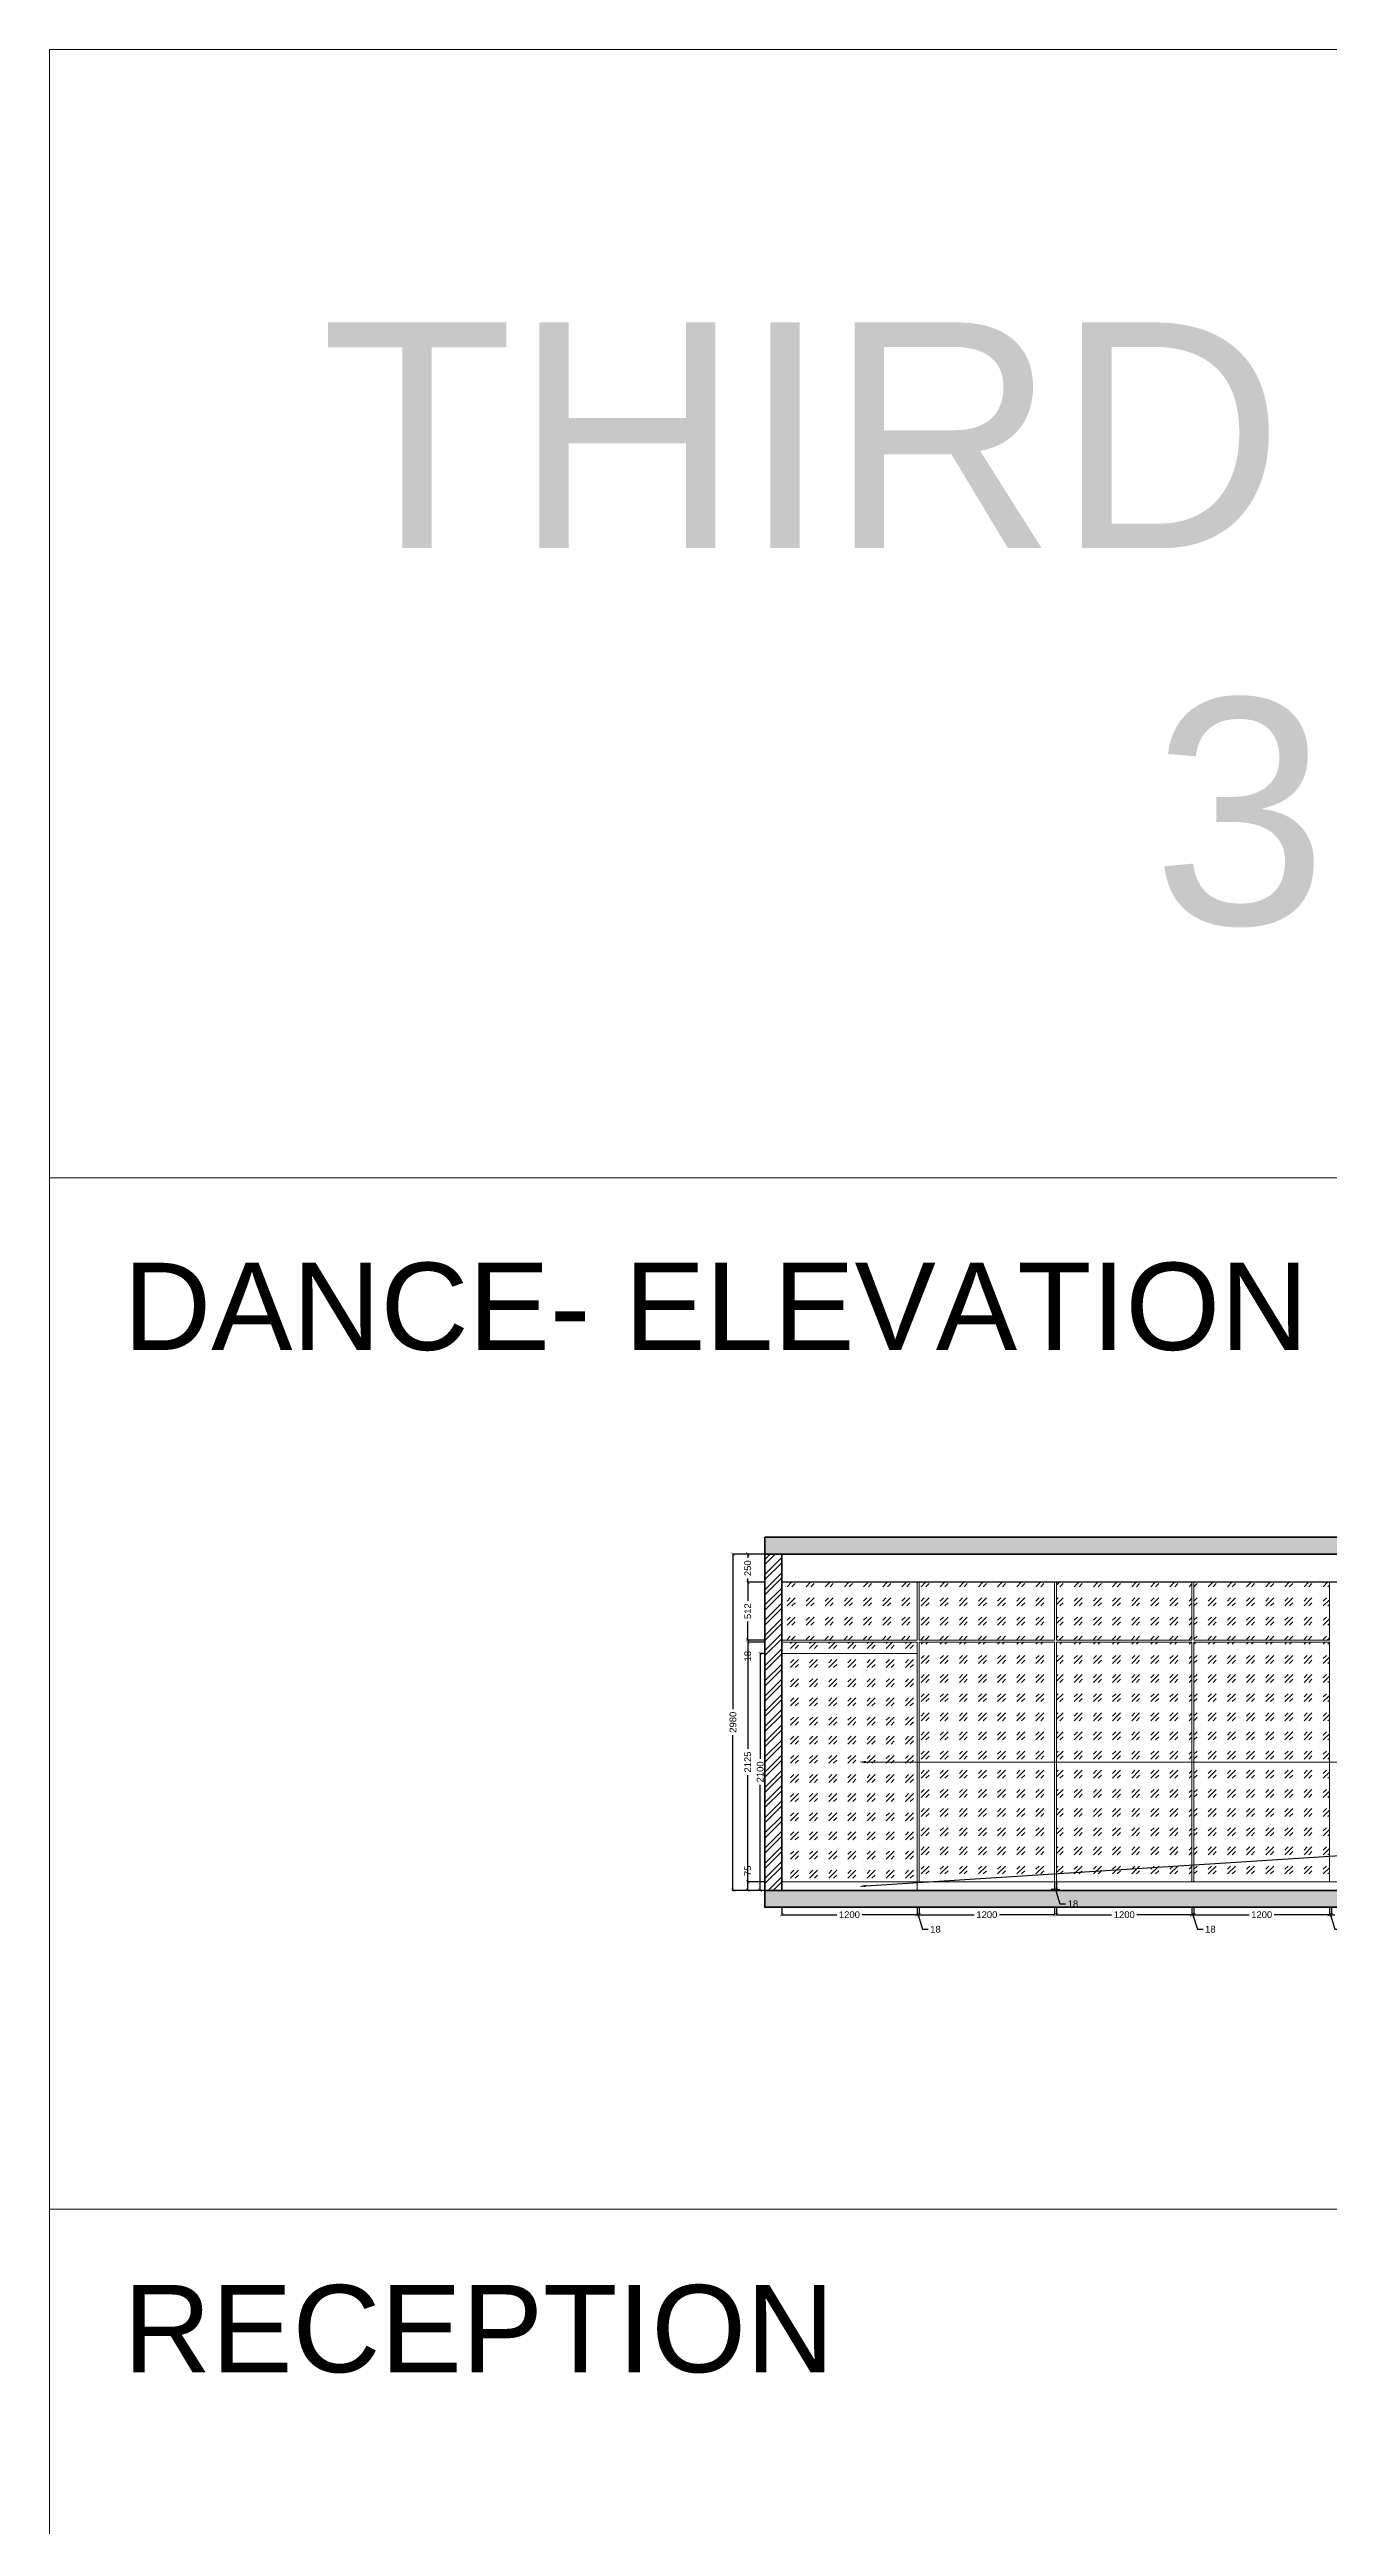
# Model space of a CAD drawing. Header units: millimetres. Extents: x 1464389 to 1998638, y -29162 to 256806.
# Drawn here: x 1520964 to 1532309, y 211026 to 232978 of the extents above; entities that cross this region are included whole.
import ezdxf
from ezdxf import colors
from ezdxf.entities.mleader import LeaderData, LeaderLine
from ezdxf.math import Vec2, Vec3

# ---------------------------------------------------------------- set-up
doc = ezdxf.new("R2010")
doc.units = ezdxf.units.MM
doc.header["$LTSCALE"] = 15
doc.header["$PDMODE"] = 35
doc.layers.get('0').update_dxf_attribs({"lineweight": 5})
for name, color, linetype, lineweight in [('dimension', 1, 'Continuous', 25), ('Hatch', 252, 'Continuous', 15), ('LS_DR_Wall', 5, 'Continuous', 35)]:
    doc.layers.add(name, color=color, linetype=linetype, lineweight=lineweight)
doc.layers.add('S-col-3', color=3, linetype='Continuous')
doc.layers.add('Text', color=250, linetype='Continuous')
doc.styles.add('ARIAL', font='arial.ttf')
doc.dimstyles.new('SC-25', dxfattribs={"dimtxt": 60, "dimasz": 30, "dimexe": 0, "dimexo": 0, "dimgap": 25, "dimtad": 0, "dimdec": 0, "dimzin": 0, "dimdsep": 46, "dimtxsty": 'ARIAL', "dimblk": 'ARCHTICK', "dimcen": 0.09, "dimdle": 3, "dimclrd": 251, "dimclre": 251, "dimclrt": 1, "dimadec": 0, "dimazin": 0, "dimtfac": 1, "dimtdec": 0, "dimtofl": 0, "dimtmove": 0, "dimatfit": 2, "dimfxl": 100, "dimtolj": 1, "dimtzin": 0, "dimarcsym": 0})
pattern_1 = [(45, (610951.44, 543115.44), (169.705627, 0), [100, -140]), (45, (610993.87, 543115.44), (169.705627, 0), [40, -200]), (45, (610951.44, 543157.87), (169.705627, 0), [40, -200])]

# ---------------------------------------------------------------- blocks, each defined once
blk = doc.blocks.new('_ArchTick')
at = {"color": 0, "linetype": 'ByBlock', "const_width": 0.15}
blk.add_lwpolyline([(-0.5, -0.5), (0.5, 0.5)], dxfattribs=at)
blk = doc.blocks.new('*D1546')
at = {"layer": 'Defpoints', "color": 0, "ltscale": 0.25, "transparency": 16777216}
for p in [(1527304, 219644), (1527022, 216664), (1527304, 216664)]:
    blk.add_point(p, dxfattribs=at)
at = {"layer": 'dimension', "color": 251, "lineweight": -2, "ltscale": 0.25, "transparency": 16777216}
for p, q in [((1527022, 219647), (1527022, 218269)), ((1527304, 219644), (1527022, 219644)), ((1527022, 216661), (1527022, 218039)), ((1527304, 216664), (1527022, 216664))]:
    blk.add_line(p, q, dxfattribs=at)
at = {"layer": 'dimension', "color": 251, "lineweight": -2, "ltscale": 0.25, "transparency": 16777216, "xscale": 30, "yscale": 30, "zscale": 30}
for p, rotation in [((1527022, 219644), 90), ((1527022, 216664), 270)]:
    blk.add_blockref('_ArchTick', p, dxfattribs=dict(at, rotation=rotation))
at = {"layer": 'dimension', "color": 1, "ltscale": 0.25, "transparency": 16777216, "insert": (1527022, 218154), "char_height": 60, "attachment_point": 5, "rotation": 90, "style": 'ARIAL'}
blk.add_mtext('\\A1;2980', dxfattribs=at)
blk = doc.blocks.new('*D1779')
at = {"layer": 'Defpoints', "color": 0, "ltscale": 0.25, "transparency": 16777216}
for p in [(1527153, 216739), (1527304, 216739), (1527304, 216664)]:
    blk.add_point(p, dxfattribs=at)
at = {"layer": 'dimension', "color": 251, "lineweight": -2, "ltscale": 0.25, "transparency": 16777216}
for p, q in [((1527153, 216739), (1527153, 216769)), ((1527304, 216739), (1527153, 216739)), ((1527153, 216661), (1527153, 216739)), ((1527304, 216664), (1527153, 216664))]:
    blk.add_line(p, q, dxfattribs=at)
at = {"layer": 'dimension', "color": 251, "lineweight": -2, "ltscale": 0.25, "transparency": 16777216, "xscale": 30, "yscale": 30, "zscale": 30}
for p, rotation in [((1527153, 216739), 90), ((1527153, 216664), 270)]:
    blk.add_blockref('_ArchTick', p, dxfattribs=dict(at, rotation=rotation))
at = {"layer": 'dimension', "color": 1, "ltscale": 0.25, "transparency": 16777216, "insert": (1527153, 216837), "char_height": 60, "attachment_point": 5, "rotation": 90, "style": 'ARIAL'}
blk.add_mtext('\\A1;75', dxfattribs=at)
blk = doc.blocks.new('*D1781')
at = {"layer": 'Defpoints', "color": 0, "ltscale": 0.25, "transparency": 16777216}
for p in [(1527454, 216514), (1528654, 216514), (1528654, 216448)]:
    blk.add_point(p, dxfattribs=at)
at = {"layer": 'dimension', "color": 251, "lineweight": -2, "ltscale": 0.25, "transparency": 16777216}
for p, q in [((1527451, 216448), (1527942, 216448)), ((1527454, 216514), (1527454, 216448)), ((1528657, 216448), (1528166, 216448)), ((1528654, 216514), (1528654, 216448))]:
    blk.add_line(p, q, dxfattribs=at)
at = {"layer": 'dimension', "color": 251, "lineweight": -2, "ltscale": 0.25, "transparency": 16777216, "xscale": 30, "yscale": 30, "zscale": 30, "rotation": 180}
blk.add_blockref('_ArchTick', (1527454, 216448), dxfattribs=at)
at = {"layer": 'dimension', "color": 251, "lineweight": -2, "ltscale": 0.25, "transparency": 16777216, "xscale": 30, "yscale": 30, "zscale": 30}
blk.add_blockref('_ArchTick', (1528654, 216448), dxfattribs=at)
at = {"layer": 'dimension', "color": 1, "ltscale": 0.25, "transparency": 16777216, "insert": (1528054, 216448), "char_height": 60, "attachment_point": 5, "style": 'ARIAL'}
blk.add_mtext('\\A1;1200', dxfattribs=at)
blk = doc.blocks.new('*D1782')
at = {"layer": 'Defpoints', "color": 0, "ltscale": 0.25, "transparency": 16777216}
for p in [(1528654, 216514), (1528672, 216514), (1528672, 216448)]:
    blk.add_point(p, dxfattribs=at)
at = {"layer": 'dimension', "color": 251, "lineweight": -2, "ltscale": 0.25, "transparency": 16777216}
for p, q in [((1528654, 216448), (1528624, 216448)), ((1528654, 216514), (1528654, 216448)), ((1528654, 216448), (1528672, 216448)), ((1528663, 216448), (1528702, 216319)), ((1528672, 216514), (1528672, 216448)), ((1528672, 216448), (1528702, 216448)), ((1528702, 216319), (1528752, 216319))]:
    blk.add_line(p, q, dxfattribs=at)
at = {"layer": 'dimension', "color": 251, "lineweight": -2, "ltscale": 0.25, "transparency": 16777216, "xscale": 30, "yscale": 30, "zscale": 30}
blk.add_blockref('_ArchTick', (1528654, 216448), dxfattribs=at)
at = {"layer": 'dimension', "color": 251, "lineweight": -2, "ltscale": 0.25, "transparency": 16777216, "xscale": 30, "yscale": 30, "zscale": 30, "rotation": 180}
blk.add_blockref('_ArchTick', (1528672, 216448), dxfattribs=at)
at = {"layer": 'dimension', "color": 1, "ltscale": 0.25, "transparency": 16777216, "insert": (1528817, 216319), "char_height": 60, "attachment_point": 5, "style": 'ARIAL'}
blk.add_mtext('\\A1;18', dxfattribs=at)
blk = doc.blocks.new('*D1783')
at = {"layer": 'Defpoints', "color": 0, "ltscale": 0.25, "transparency": 16777216}
for p in [(1528672, 216514), (1529872, 216514), (1529872, 216448)]:
    blk.add_point(p, dxfattribs=at)
at = {"layer": 'dimension', "color": 251, "lineweight": -2, "ltscale": 0.25, "transparency": 16777216}
for p, q in [((1528669, 216448), (1529160, 216448)), ((1528672, 216514), (1528672, 216448)), ((1529875, 216448), (1529384, 216448)), ((1529872, 216514), (1529872, 216448))]:
    blk.add_line(p, q, dxfattribs=at)
at = {"layer": 'dimension', "color": 251, "lineweight": -2, "ltscale": 0.25, "transparency": 16777216, "xscale": 30, "yscale": 30, "zscale": 30, "rotation": 180}
blk.add_blockref('_ArchTick', (1528672, 216448), dxfattribs=at)
at = {"layer": 'dimension', "color": 251, "lineweight": -2, "ltscale": 0.25, "transparency": 16777216, "xscale": 30, "yscale": 30, "zscale": 30}
blk.add_blockref('_ArchTick', (1529872, 216448), dxfattribs=at)
at = {"layer": 'dimension', "color": 1, "ltscale": 0.25, "transparency": 16777216, "insert": (1529272, 216448), "char_height": 60, "attachment_point": 5, "style": 'ARIAL'}
blk.add_mtext('\\A1;1200', dxfattribs=at)
blk = doc.blocks.new('*D2424')
at = {"layer": 'Defpoints', "color": 0, "ltscale": 0.25, "transparency": 16777216}
for p in [(1529872, 216739), (1529890, 216739), (1529890, 216673)]:
    blk.add_point(p, dxfattribs=at)
at = {"layer": 'dimension', "color": 251, "lineweight": -2, "ltscale": 0.25, "transparency": 16777216}
for p, q in [((1529872, 216673), (1529842, 216673)), ((1529872, 216739), (1529872, 216673)), ((1529872, 216673), (1529890, 216673)), ((1529881, 216673), (1529920, 216544)), ((1529890, 216739), (1529890, 216673)), ((1529890, 216673), (1529920, 216673)), ((1529920, 216544), (1529970, 216544))]:
    blk.add_line(p, q, dxfattribs=at)
at = {"layer": 'dimension', "color": 251, "lineweight": -2, "ltscale": 0.25, "transparency": 16777216, "xscale": 30, "yscale": 30, "zscale": 30}
blk.add_blockref('_ArchTick', (1529872, 216673), dxfattribs=at)
at = {"layer": 'dimension', "color": 251, "lineweight": -2, "ltscale": 0.25, "transparency": 16777216, "xscale": 30, "yscale": 30, "zscale": 30, "rotation": 180}
blk.add_blockref('_ArchTick', (1529890, 216673), dxfattribs=at)
at = {"layer": 'dimension', "color": 1, "ltscale": 0.25, "transparency": 16777216, "insert": (1530035, 216544), "char_height": 60, "attachment_point": 5, "style": 'ARIAL'}
blk.add_mtext('\\A1;18', dxfattribs=at)
blk = doc.blocks.new('*D1784')
at = {"layer": 'Defpoints', "color": 0, "ltscale": 0.25, "transparency": 16777216}
for p in [(1529890, 216514), (1531090, 216514), (1531090, 216448)]:
    blk.add_point(p, dxfattribs=at)
at = {"layer": 'dimension', "color": 251, "lineweight": -2, "ltscale": 0.25, "transparency": 16777216}
for p, q in [((1529887, 216448), (1530378, 216448)), ((1529890, 216514), (1529890, 216448)), ((1531093, 216448), (1530602, 216448)), ((1531090, 216514), (1531090, 216448))]:
    blk.add_line(p, q, dxfattribs=at)
at = {"layer": 'dimension', "color": 251, "lineweight": -2, "ltscale": 0.25, "transparency": 16777216, "xscale": 30, "yscale": 30, "zscale": 30, "rotation": 180}
blk.add_blockref('_ArchTick', (1529890, 216448), dxfattribs=at)
at = {"layer": 'dimension', "color": 251, "lineweight": -2, "ltscale": 0.25, "transparency": 16777216, "xscale": 30, "yscale": 30, "zscale": 30}
blk.add_blockref('_ArchTick', (1531090, 216448), dxfattribs=at)
at = {"layer": 'dimension', "color": 1, "ltscale": 0.25, "transparency": 16777216, "insert": (1530490, 216448), "char_height": 60, "attachment_point": 5, "style": 'ARIAL'}
blk.add_mtext('\\A1;1200', dxfattribs=at)
blk = doc.blocks.new('*D1785')
at = {"layer": 'Defpoints', "color": 0, "ltscale": 0.25, "transparency": 16777216}
for p in [(1531090, 216514), (1531108, 216514), (1531108, 216448)]:
    blk.add_point(p, dxfattribs=at)
at = {"layer": 'dimension', "color": 251, "lineweight": -2, "ltscale": 0.25, "transparency": 16777216}
for p, q in [((1531090, 216448), (1531060, 216448)), ((1531090, 216514), (1531090, 216448)), ((1531090, 216448), (1531108, 216448)), ((1531099, 216448), (1531138, 216319)), ((1531108, 216514), (1531108, 216448)), ((1531108, 216448), (1531138, 216448)), ((1531138, 216319), (1531188, 216319))]:
    blk.add_line(p, q, dxfattribs=at)
at = {"layer": 'dimension', "color": 251, "lineweight": -2, "ltscale": 0.25, "transparency": 16777216, "xscale": 30, "yscale": 30, "zscale": 30}
blk.add_blockref('_ArchTick', (1531090, 216448), dxfattribs=at)
at = {"layer": 'dimension', "color": 251, "lineweight": -2, "ltscale": 0.25, "transparency": 16777216, "xscale": 30, "yscale": 30, "zscale": 30, "rotation": 180}
blk.add_blockref('_ArchTick', (1531108, 216448), dxfattribs=at)
at = {"layer": 'dimension', "color": 1, "ltscale": 0.25, "transparency": 16777216, "insert": (1531253, 216319), "char_height": 60, "attachment_point": 5, "style": 'ARIAL'}
blk.add_mtext('\\A1;18', dxfattribs=at)
blk = doc.blocks.new('*D1786')
at = {"layer": 'Defpoints', "color": 0, "ltscale": 0.25, "transparency": 16777216}
for p in [(1531108, 216514), (1532308, 216514), (1532308, 216448)]:
    blk.add_point(p, dxfattribs=at)
at = {"layer": 'dimension', "color": 251, "lineweight": -2, "ltscale": 0.25, "transparency": 16777216}
for p, q in [((1531105, 216448), (1531596, 216448)), ((1531108, 216514), (1531108, 216448)), ((1532311, 216448), (1531820, 216448)), ((1532308, 216514), (1532308, 216448))]:
    blk.add_line(p, q, dxfattribs=at)
at = {"layer": 'dimension', "color": 251, "lineweight": -2, "ltscale": 0.25, "transparency": 16777216, "xscale": 30, "yscale": 30, "zscale": 30, "rotation": 180}
blk.add_blockref('_ArchTick', (1531108, 216448), dxfattribs=at)
at = {"layer": 'dimension', "color": 251, "lineweight": -2, "ltscale": 0.25, "transparency": 16777216, "xscale": 30, "yscale": 30, "zscale": 30}
blk.add_blockref('_ArchTick', (1532308, 216448), dxfattribs=at)
at = {"layer": 'dimension', "color": 1, "ltscale": 0.25, "transparency": 16777216, "insert": (1531708, 216448), "char_height": 60, "attachment_point": 5, "style": 'ARIAL'}
blk.add_mtext('\\A1;1200', dxfattribs=at)
blk = doc.blocks.new('*D1787')
at = {"layer": 'Defpoints', "color": 0, "ltscale": 0.25, "transparency": 16777216}
for p in [(1532308, 216514), (1532326, 216514), (1532326, 216448)]:
    blk.add_point(p, dxfattribs=at)
at = {"layer": 'dimension', "color": 251, "lineweight": -2, "ltscale": 0.25, "transparency": 16777216}
for p, q in [((1532308, 216448), (1532278, 216448)), ((1532308, 216514), (1532308, 216448)), ((1532308, 216448), (1532326, 216448)), ((1532317, 216448), (1532356, 216319)), ((1532326, 216514), (1532326, 216448)), ((1532326, 216448), (1532356, 216448)), ((1532356, 216319), (1532406, 216319))]:
    blk.add_line(p, q, dxfattribs=at)
at = {"layer": 'dimension', "color": 251, "lineweight": -2, "ltscale": 0.25, "transparency": 16777216, "xscale": 30, "yscale": 30, "zscale": 30}
blk.add_blockref('_ArchTick', (1532308, 216448), dxfattribs=at)
at = {"layer": 'dimension', "color": 251, "lineweight": -2, "ltscale": 0.25, "transparency": 16777216, "xscale": 30, "yscale": 30, "zscale": 30, "rotation": 180}
blk.add_blockref('_ArchTick', (1532326, 216448), dxfattribs=at)
at = {"layer": 'dimension', "color": 1, "ltscale": 0.25, "transparency": 16777216, "insert": (1532471, 216319), "char_height": 60, "attachment_point": 5, "style": 'ARIAL'}
blk.add_mtext('\\A1;18', dxfattribs=at)
blk = doc.blocks.new('*D1795')
at = {"layer": 'Defpoints', "color": 0, "ltscale": 0.25, "transparency": 16777216}
for p in [(1527304, 218764), (1527263, 216664), (1527304, 216664)]:
    blk.add_point(p, dxfattribs=at)
at = {"layer": 'dimension', "color": 251, "lineweight": -2, "ltscale": 0.25, "transparency": 16777216}
for p, q in [((1527263, 218767), (1527263, 217829)), ((1527304, 218764), (1527263, 218764)), ((1527263, 216661), (1527263, 217599)), ((1527304, 216664), (1527263, 216664))]:
    blk.add_line(p, q, dxfattribs=at)
at = {"layer": 'dimension', "color": 251, "lineweight": -2, "ltscale": 0.25, "transparency": 16777216, "xscale": 30, "yscale": 30, "zscale": 30}
for p, rotation in [((1527263, 218764), 90), ((1527263, 216664), 270)]:
    blk.add_blockref('_ArchTick', p, dxfattribs=dict(at, rotation=rotation))
at = {"layer": 'dimension', "color": 1, "ltscale": 0.25, "transparency": 16777216, "insert": (1527263, 217714), "char_height": 60, "attachment_point": 5, "rotation": 90, "style": 'ARIAL'}
blk.add_mtext('\\A1;2100', dxfattribs=at)
blk = doc.blocks.new('*D1796')
at = {"layer": 'Defpoints', "color": 0, "ltscale": 0.25, "transparency": 16777216}
for p in [(1527304, 218864), (1527153, 216739), (1527304, 216739)]:
    blk.add_point(p, dxfattribs=at)
at = {"layer": 'dimension', "color": 251, "lineweight": -2, "ltscale": 0.25, "transparency": 16777216}
for p, q in [((1527153, 218867), (1527153, 217917)), ((1527304, 218864), (1527153, 218864)), ((1527153, 216736), (1527153, 217686)), ((1527304, 216739), (1527153, 216739))]:
    blk.add_line(p, q, dxfattribs=at)
at = {"layer": 'dimension', "color": 251, "lineweight": -2, "ltscale": 0.25, "transparency": 16777216, "xscale": 30, "yscale": 30, "zscale": 30}
for p, rotation in [((1527153, 218864), 90), ((1527153, 216739), 270)]:
    blk.add_blockref('_ArchTick', p, dxfattribs=dict(at, rotation=rotation))
at = {"layer": 'dimension', "color": 1, "ltscale": 0.25, "transparency": 16777216, "insert": (1527153, 217801), "char_height": 60, "attachment_point": 5, "rotation": 90, "style": 'ARIAL'}
blk.add_mtext('\\A1;2125', dxfattribs=at)
blk = doc.blocks.new('*D1797')
at = {"layer": 'Defpoints', "color": 0, "ltscale": 0.25, "transparency": 16777216}
for p in [(1527153, 218882), (1527304, 218882), (1527304, 218864)]:
    blk.add_point(p, dxfattribs=at)
at = {"layer": 'dimension', "color": 251, "lineweight": -2, "ltscale": 0.25, "transparency": 16777216}
for p, q in [((1527153, 218882), (1527153, 218912)), ((1527304, 218882), (1527153, 218882)), ((1527304, 218864), (1527153, 218864)), ((1527153, 218864), (1527153, 218804))]:
    blk.add_line(p, q, dxfattribs=at)
at = {"layer": 'dimension', "color": 251, "lineweight": -2, "ltscale": 0.25, "transparency": 16777216, "xscale": 30, "yscale": 30, "zscale": 30}
for p, rotation in [((1527153, 218882), 270), ((1527153, 218864), 90)]:
    blk.add_blockref('_ArchTick', p, dxfattribs=dict(at, rotation=rotation))
at = {"layer": 'dimension', "color": 1, "ltscale": 0.25, "transparency": 16777216, "insert": (1527153, 218739), "char_height": 60, "attachment_point": 5, "rotation": 90, "style": 'ARIAL'}
blk.add_mtext('\\A1;18', dxfattribs=at)
blk = doc.blocks.new('*D1798')
at = {"layer": 'Defpoints', "color": 0, "ltscale": 0.25, "transparency": 16777216}
for p in [(1527153, 219394), (1527304, 219394), (1527304, 218882)]:
    blk.add_point(p, dxfattribs=at)
at = {"layer": 'dimension', "color": 251, "lineweight": -2, "ltscale": 0.25, "transparency": 16777216}
for p, q in [((1527153, 219397), (1527153, 219229)), ((1527304, 219394), (1527153, 219394)), ((1527153, 218879), (1527153, 219047)), ((1527304, 218882), (1527153, 218882))]:
    blk.add_line(p, q, dxfattribs=at)
at = {"layer": 'dimension', "color": 251, "lineweight": -2, "ltscale": 0.25, "transparency": 16777216, "xscale": 30, "yscale": 30, "zscale": 30}
for p, rotation in [((1527153, 219394), 90), ((1527153, 218882), 270)]:
    blk.add_blockref('_ArchTick', p, dxfattribs=dict(at, rotation=rotation))
at = {"layer": 'dimension', "color": 1, "ltscale": 0.25, "transparency": 16777216, "insert": (1527153, 219138), "char_height": 60, "attachment_point": 5, "rotation": 90, "style": 'ARIAL'}
blk.add_mtext('\\A1;512', dxfattribs=at)
blk = doc.blocks.new('*D1799')
at = {"layer": 'Defpoints', "color": 0, "ltscale": 0.25, "transparency": 16777216}
for p in [(1527153, 219644), (1527304, 219644), (1527304, 219394)]:
    blk.add_point(p, dxfattribs=at)
at = {"layer": 'dimension', "color": 251, "lineweight": -2, "ltscale": 0.25, "transparency": 16777216}
for p, q in [((1527153, 219647), (1527153, 219611)), ((1527304, 219644), (1527153, 219644)), ((1527153, 219391), (1527153, 219427)), ((1527304, 219394), (1527153, 219394))]:
    blk.add_line(p, q, dxfattribs=at)
at = {"layer": 'dimension', "color": 251, "lineweight": -2, "ltscale": 0.25, "transparency": 16777216, "xscale": 30, "yscale": 30, "zscale": 30}
for p, rotation in [((1527153, 219644), 90), ((1527153, 219394), 270)]:
    blk.add_blockref('_ArchTick', p, dxfattribs=dict(at, rotation=rotation))
at = {"layer": 'dimension', "color": 1, "ltscale": 0.25, "transparency": 16777216, "insert": (1527153, 219519), "char_height": 60, "attachment_point": 5, "rotation": 90, "style": 'ARIAL'}
blk.add_mtext('\\A1;250', dxfattribs=at)

msp = doc.modelspace()

# ---------------------------------------------------------------- hatches: boundary and pattern name
at = {"ltscale": 0.25, "true_color": 0x636466}
h = msp.add_hatch(dxfattribs=at)
h.set_pattern_fill('GOST_GLASS', color=251, scale=20)
h.set_pattern_definition([(45, (360435.32, 319820.24), (169.705627, 0), [100, -140]), (45, (360477.75, 319820.24), (169.705627, 0), [40, -200]), (45, (360435.32, 319862.67), (169.705627, 0), [40, -200])])
h.paths.add_polyline_path([(1529872.1, 218864), (1528672.1, 218864), (1528672.1, 217801.5), (1529872.1, 217801.5)])
h.paths.add_polyline_path([(1528654.1, 219394), (1527454.1, 219394), (1527454.1, 218882), (1528654.1, 218882)])
h.paths.add_polyline_path([(1529872.1, 219394), (1528672.1, 219394), (1528672.1, 218882), (1529872.1, 218882)])
h.paths.add_polyline_path([(1531090.1, 219394), (1529890.1, 219394), (1529890.1, 218882), (1531090.1, 218882)])
h.paths.add_polyline_path([(1531090.1, 218864), (1529890.1, 218864), (1529890.1, 217801.5), (1531090.1, 217801.4)])
h.paths.add_polyline_path([(1532308.1, 219394), (1531108.1, 219394), (1531108.1, 218882), (1532308.1, 218882)])
h.paths.add_polyline_path([(1532308.1, 218864), (1531108.1, 218864), (1531108.1, 217801.4), (1532308.1, 217801.3)])
h.paths.add_polyline_path([(1532308.1, 217801.3), (1531108.1, 217801.4), (1531108.1, 216764), (1532179.6, 216764), (1532308.1, 216764)])
h.paths.add_polyline_path([(1531090.1, 217801.4), (1529890.1, 217801.5), (1529890.1, 216764), (1530961.6, 216764), (1531090.1, 216764)])
h.paths.add_polyline_path([(1529872.1, 217801.5), (1528672.1, 217801.5), (1528672.1, 216764), (1529872.1, 216764)])
h.paths.add_polyline_path([(1530379.3, 218715.7), (1530595.7, 218715.7), (1530595.7, 218839.4), (1530379.3, 218839.4)], flags=24)
h.paths.add_polyline_path([(1531057.2, 217706.5), (1531057.2, 217923), (1530933.6, 217923), (1530933.6, 217706.5)], flags=9)
h = msp.add_hatch(dxfattribs=at)
h.set_pattern_fill('GOST_GLASS', color=251, scale=20)
h.set_pattern_definition(pattern_1)
h.paths.add_polyline_path([(1528654.1, 218864), (1527454.1, 218864), (1527454.1, 218764), (1528654.1, 218764)])
at = {"ltscale": 0.25, "true_color": 0x2776bb}
h = msp.add_hatch(dxfattribs=at)
h.set_pattern_fill('GOST_GLASS', color=152, scale=20)
h.set_pattern_definition(pattern_1)
h.paths.add_polyline_path([(1528654.1, 218764), (1527454.1, 218764), (1527454.1, 216764), (1528654.1, 216764)])
h.paths.add_polyline_path([(1527943.3, 218567.4), (1528159.7, 218567.4), (1528159.7, 218691.1), (1527943.3, 218691.1)], flags=24)
h.paths.add_polyline_path([(1528615.2, 217606.5), (1528615.2, 217823), (1528491.6, 217823), (1528491.6, 217606.5)], flags=24)
at = {"layer": 'Hatch', "ltscale": 0.25}
h = msp.add_hatch(dxfattribs=at)
h.set_pattern_fill('AR-CONC', color=256)
h.set_pattern_definition([(50, (301154.26, 345342.39), (182.184669, -15.939086), [19.05, -209.55]), (355, (301154.26, 345342.4), (-35.243421, 191.056845), [15.24, -167.640584]), (100.451445, (301169.45, 345341.06), (146.941247, 175.117752), [16.19001, -178.090245]), (46.1842, (301154.26, 345393.2), (271.07904, -42.042328), [28.575, -314.325]), (96.635558, (301176.85, 345389.7), (237.404134, 247.426125), [24.285023, -267.13561]), (351.18415, (301154.26, 345393.2), (237.404134, 247.426125), [22.85997, -251.45973]), (21, (301179.66, 345380.49), (151.614391, -102.265198), [19.05, -209.55]), (326, (301179.66, 345380.5), (61.802028, 184.187966), [15.24, -167.64]), (71.451445, (301192.3, 345371.97), (213.41642, 81.92277), [16.19001, -178.089938]), (37.5, (301154.263, 345342.39), (3.0886033, 84.555039), [0, -165.608, 0, -170.18, 0, -168.275]), (7.5, (301154.26, 345342.39), (66.8196625, 100.180575), [0, -97.028, 0, -161.798, 0, -64.135]), (327.5, (301097.62, 345342.39), (135.590595, -5.728744), [0, -63.5, 0, -198.12, 0, -262.89]), (317.5, (301072.22, 345342.39), (148.129181, 25.426491), [0, -82.55, 0, -131.572, 0, -186.69])])
h.paths.add_polyline_path([(1539946.6, 219794), (1527304.1, 219794), (1527304.1, 219644), (1539946.6, 219644)])
h = msp.add_hatch(dxfattribs=at)
h.set_pattern_fill('ANSI32', color=256, scale=10)
h.set_pattern_definition([(45, (301154.26, 345335.39), (-67.351921, 67.351921), []), (45, (301199.16, 345335.39), (-67.351921, 67.351921), [])])
h.paths.add_polyline_path([(1527454.1, 219644), (1527304.1, 219644), (1527304.1, 216664), (1527454.1, 216664)])
h = msp.add_hatch(dxfattribs=at)
h.set_pattern_fill('AR-CONC', color=256)
h.set_pattern_definition([(50, (301154.26, 342212.39), (182.184669, -15.939086), [19.05, -209.55]), (355, (301154.26, 342212.4), (-35.243421, 191.056845), [15.24, -167.640584]), (100.451445, (301169.45, 342211.06), (146.941247, 175.117752), [16.19001, -178.090245]), (46.1842, (301154.26, 342263.2), (271.07904, -42.042328), [28.575, -314.325]), (96.635558, (301176.85, 342259.7), (237.404134, 247.426125), [24.285023, -267.13561]), (351.18415, (301154.26, 342263.2), (237.404134, 247.426125), [22.85997, -251.45973]), (21, (301179.66, 342250.49), (151.614391, -102.265198), [19.05, -209.55]), (326, (301179.66, 342250.5), (61.802028, 184.187966), [15.24, -167.64]), (71.451445, (301192.3, 342241.97), (213.41642, 81.92277), [16.19001, -178.089938]), (37.5, (301154.263, 342212.39), (3.0886033, 84.555039), [0, -165.608, 0, -170.18, 0, -168.275]), (7.5, (301154.26, 342212.39), (66.8196625, 100.180575), [0, -97.028, 0, -161.798, 0, -64.135]), (327.5, (301097.62, 342212.39), (135.590595, -5.728744), [0, -63.5, 0, -198.12, 0, -262.89]), (317.5, (301072.22, 342212.39), (148.129181, 25.426491), [0, -82.55, 0, -131.572, 0, -186.69])])
h.paths.add_polyline_path([(1539946.6, 216664), (1527304.1, 216664), (1527304.1, 216514), (1539946.6, 216514)])

# ---------------------------------------------------------------- linework, layer by layer
for p, q in [((1520964.5, 222978.4), (1662718.6, 222978.4)), ((1520964.5, 213838.8), (1566247, 213838.8))]:
    msp.add_line(p, q)
at = {"ltscale": 0.25}
for p, q in [((1528654.1, 218764), (1527454.1, 218764)), ((1528654.1, 218664), (1528654.1, 216664)), ((1528654.1, 216739), (1532425.3, 216739))]:
    msp.add_line(p, q, dxfattribs=at)
msp.add_lwpolyline([(1520964.5, 232978.4), (1662718.6, 232978.4), (1662718.6, -21144.5), (1520964.5, -21144.5)], close=True)
for points in [[(1527454.1, 219394), (1528654.1, 219394), (1528654.1, 218882), (1527454.1, 218882)], [(1528672.1, 219394), (1529872.1, 219394), (1529872.1, 218882), (1528672.1, 218882)], [(1529890.1, 219394), (1531090.1, 219394), (1531090.1, 218882), (1529890.1, 218882)], [(1531108.1, 219394), (1532308.1, 219394), (1532308.1, 218882), (1531108.1, 218882)]]:
    msp.add_lwpolyline(points, close=True, dxfattribs=at)
for points in [[(1527454.1, 218764), (1527454.1, 218864), (1528654.1, 218864), (1528654.1, 216739), (1527454.1, 216739)], [(1529872.1, 216739), (1528672.1, 216739), (1528672.1, 218864), (1529872.1, 218864), (1529872.1, 216739)], [(1531090.1, 216739), (1529890.1, 216739), (1529890.1, 218864), (1531090.1, 218864), (1531090.1, 216739)], [(1532308.1, 216739), (1531108.1, 216739), (1531108.1, 218864), (1532308.1, 218864), (1532308.1, 216739)]]:
    msp.add_lwpolyline(points, dxfattribs=at)
at = {"layer": 'LS_DR_Wall', "ltscale": 0.25}
for points in [[(1527304.1, 219794), (1539946.6, 219794), (1539946.6, 219644), (1527304.1, 219644)], [(1527454.1, 219644), (1527304.1, 219644), (1527304.1, 216664), (1527454.1, 216664)], [(1527304.1, 216664), (1539946.6, 216664), (1539946.6, 216514), (1527304.1, 216514)]]:
    msp.add_lwpolyline(points, close=True, dxfattribs=at)
at = {"layer": 'S-col-3', "ltscale": 0.25}
msp.add_line((1539796.6, 219394), (1527454.1, 219394), dxfattribs=at)

# ---------------------------------------------------------------- texts
at = {"layer": 'Text', "color": 3, "attachment_point": 1, "style": 'ARIAL'}
for s, insert, char_height, width in [('\\pxqc;THIRD FLOOR PLAN\\P3820 sq ft', (1516944.3, 230560.1), 2000, 39860.083), ('DANCE- ELEVATION A', (1521617.3, 222226.5), 773.265, 15411.2), ('RECEPTION', (1521617.3, 213166.5), 773.26, 15411.2)]:
    msp.add_mtext(s, dxfattribs=dict(at, insert=insert, char_height=char_height, width=width))

# ---------------------------------------------------------------- dimensions: what is measured, and where the dimension line sits
at = {"layer": 'dimension', "ltscale": 0.25}
for base, p1, p2, picture, middle in [((1527021.6, 216664), (1527304.1, 219644), (1527304.1, 216664), '*D1546', (1527021.6, 218154)), ((1527153.1, 216739), (1527304.1, 218864), (1527304.1, 216739), '*D1796', (1527153.1, 217801.5)), ((1527262.9, 216664), (1527304.1, 218764), (1527304.1, 216664), '*D1795', (1527262.9, 217714)), ((1527153.1, 216739), (1527304.1, 216664), (1527304.1, 216739), '*D1779', (1527153.1, 216836.9))]:
    dim = msp.add_linear_dim(base=base, p1=p1, p2=p2, angle=90, dimstyle='SC-25', dxfattribs=at)
    dim.commit()
    dim.dimension.update_dxf_attribs({"geometry": picture, "text_midpoint": middle})
for base, p1, p2, picture, middle in [((1527153.1, 219644), (1527304.1, 219394), (1527304.1, 219644), '*D1799', (1527153.1, 219519)), ((1527153.1, 219394), (1527304.1, 218882), (1527304.1, 219394), '*D1798', (1527153.1, 219138))]:
    dim = msp.add_linear_dim(base=base, p1=p1, p2=p2, angle=90, dimstyle='SC-25', override={"dimtmove": 1}, dxfattribs=at)
    dim.commit()
    dim.dimension.update_dxf_attribs({"geometry": picture, "text_midpoint": middle})
dim = msp.add_linear_dim(base=(1527153.1, 218882), p1=(1527304.1, 218864), p2=(1527304.1, 218882), angle=90, dimstyle='SC-25', dxfattribs=at)
dim.commit()
dim.dimension.update_dxf_attribs({"geometry": '*D1797', "text_midpoint": (1527153.1, 218738.8), "dimtype": 160})
for base, p1, p2, picture, middle in [((1529890.1, 216673), (1529872.1, 216739), (1529890.1, 216739), '*D2424', (1529994.9, 216543.5)), ((1528672.1, 216448), (1528654.1, 216514), (1528672.1, 216514), '*D1782', (1528776.9, 216318.5)), ((1529872.1, 216448), (1528672.1, 216514), (1529872.1, 216514), '*D1783', (1529272.1, 216448)), ((1531090.1, 216448), (1529890.1, 216514), (1531090.1, 216514), '*D1784', (1530490.1, 216448)), ((1531108.1, 216448), (1531090.1, 216514), (1531108.1, 216514), '*D1785', (1531212.9, 216318.5)), ((1532308.1, 216448), (1531108.1, 216514), (1532308.1, 216514), '*D1786', (1531708.1, 216448)), ((1532326.1, 216448), (1532308.1, 216514), (1532326.1, 216514), '*D1787', (1532430.9, 216318.5))]:
    dim = msp.add_linear_dim(base=base, p1=p1, p2=p2, dimstyle='SC-25', override={"dimtmove": 1}, dxfattribs=at)
    dim.commit()
    dim.dimension.update_dxf_attribs({"geometry": picture, "text_midpoint": middle})
dim = msp.add_linear_dim(base=(1528654.1, 216448), p1=(1527454.1, 216514), p2=(1528654.1, 216514), dimstyle='SC-25', dxfattribs=at)
dim.commit()
dim.dimension.update_dxf_attribs({"geometry": '*D1781', "text_midpoint": (1528054.1, 216448)})

# ---------------------------------------------------------------- leaders
at = {"layer": 'Text'}
ml = msp.add_multileader_mtext('Standard', dxfattribs=at)
ml.set_content('Ply Door finished in mirror ', color=256, style='ARIAL')
ml.set_leader_properties()
ml.build(insert=Vec2(0, 0))
ml.multileader.update_dxf_attribs({"has_dogleg": 0, "text_right_attachment_type": 6, "dogleg_length": 0.36, "arrow_head_size": 60})
ctx = ml.context
ctx.base_point, ctx.char_height, ctx.arrow_head_size, ctx.plane_origin = Vec3(1540419.6, 217800.9), 60, 60, Vec3(1538260.3, 217975.5)
ctx.right_attachment = 6
notes = []
notes.append((ctx, [(0, (1, 1, 0), (1540419.2, 217800.9), (1, 0), 0.36, [(0, [(1528138.8, 217801.6)], 0, [])])]))
ctx.mtext.insert, ctx.mtext.width, ctx.mtext.flow_direction = Vec3(1540421.6, 217831.4), 634.277, 5
ml = msp.add_multileader_mtext('Standard', dxfattribs=at)
ml.set_content('3" wooden skirting on door to match the paneling', color=256, style='ARIAL')
ml.set_leader_properties()
ml.build(insert=Vec2(0, 0))
ml.multileader.update_dxf_attribs({"has_dogleg": 0, "text_right_attachment_type": 6, "dogleg_length": 0.36, "arrow_head_size": 60})
ctx = ml.context
ctx.base_point, ctx.char_height, ctx.arrow_head_size, ctx.plane_origin = Vec3(1540419.6, 217491), 60, 60, Vec3(1538260.3, 217665.5)
ctx.right_attachment = 6
notes.append((ctx, [(0, (1, 1, 0), (1540419.2, 217491), (1, 0), 0.36, [(0, [(1528138.8, 216699.3)], 0, [])])]))
ctx.mtext.insert, ctx.mtext.width, ctx.mtext.flow_direction = Vec3(1540421.6, 217529.8), 825.788, 5
for ctx, leaders in notes:
    for number, flags, end, landing, length, lines in leaders:
        leader = LeaderData()
        leader.index, (leader.has_last_leader_line, leader.has_dogleg_vector, leader.attachment_direction) = number, flags
        leader.last_leader_point, leader.dogleg_vector, leader.dogleg_length = Vec3(end), Vec3(landing), length
        for number, points, colour, breaks in lines:
            line = LeaderLine()
            line.index, line.vertices, line.color, line.breaks = number, Vec3.list(points), colors.encode_raw_color(colour), breaks
            leader.lines.append(line)
        ctx.leaders.append(leader)

doc.saveas('drawing.dxf')
